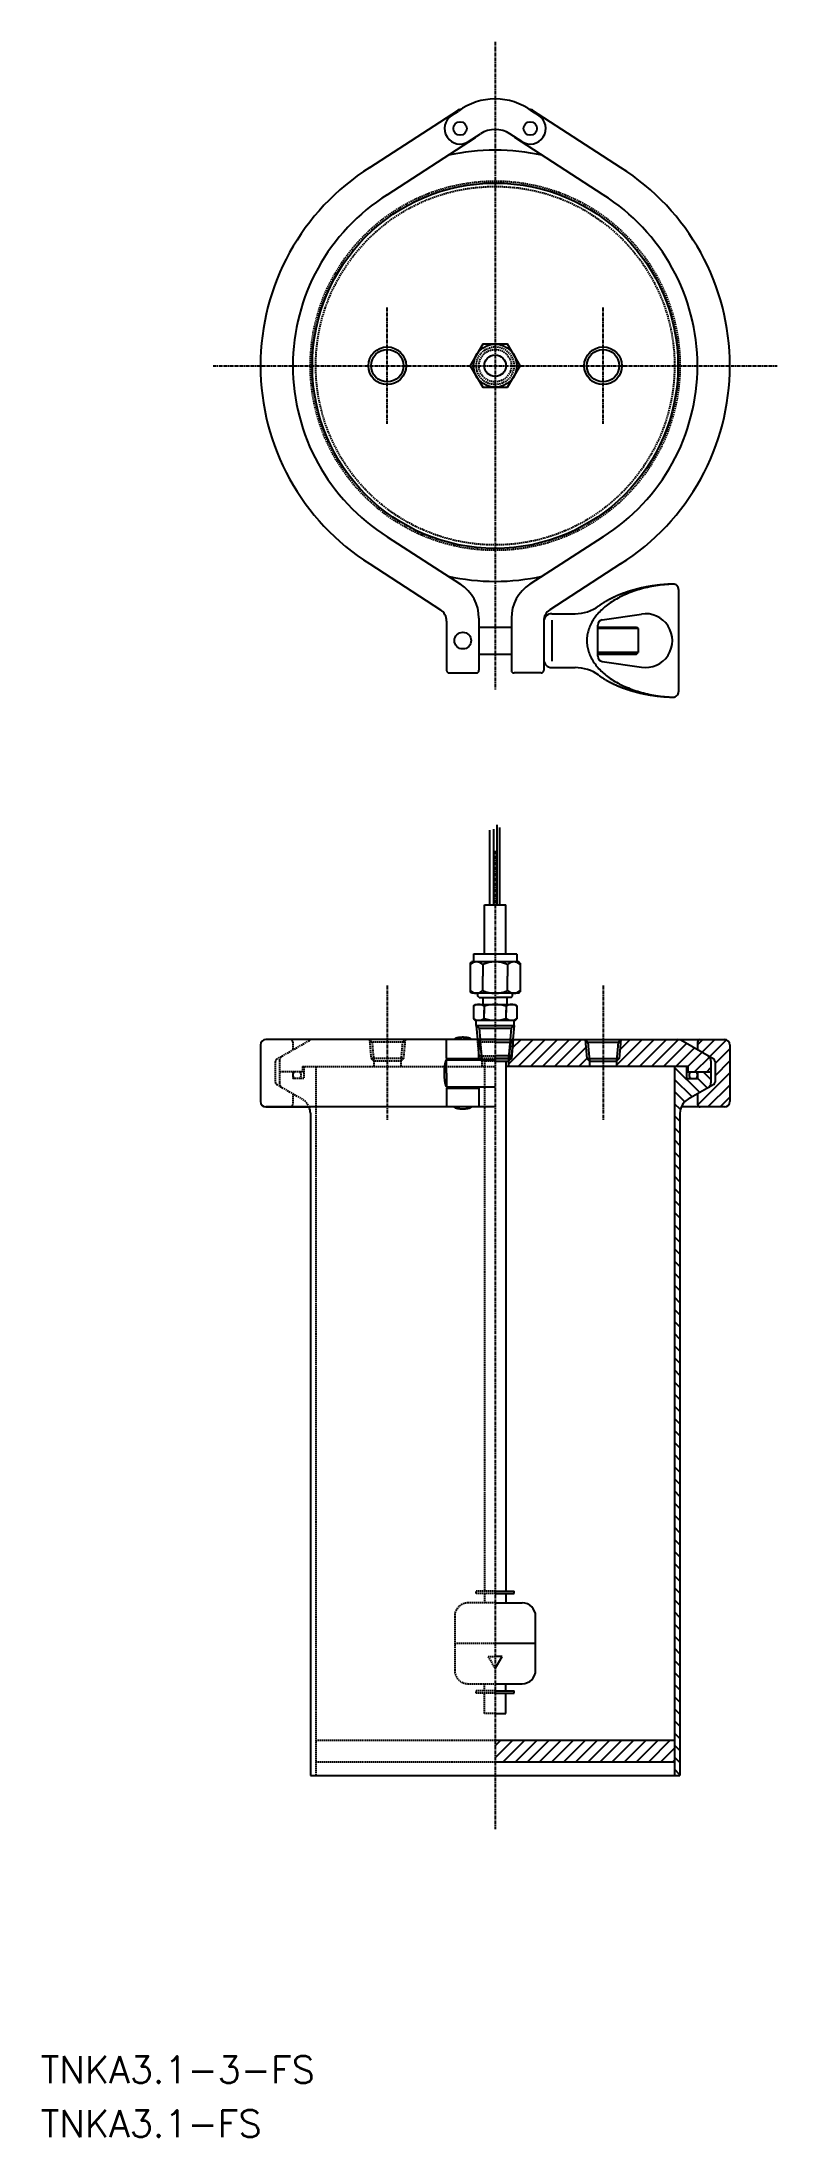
# Model space of a CAD drawing. Extents: x 248 to 521, y 18 to 796.
import ezdxf

# ---------------------------------------------------------------- set-up
doc = ezdxf.new("R2010")
doc.units = 0
doc.linetypes.add('CENTER', pattern=[2, 1.25, -0.25, 0.25, -0.25])
doc.linetypes.add('DASHED', pattern=[0.75, 0.5, -0.25])
doc.layers.get('0').update_dxf_attribs({"linetype": 'CONTINUOUS'})
doc.layers.add('CENTER', color=1, linetype='CENTER')
doc.styles.get("Standard").update_dxf_attribs({"font": 'txt.shx', "bigfont": 'bigfont.shx'})

# ---------------------------------------------------------------- blocks, each defined once
blk = doc.blocks.new('*X4')
at = {"color": 0, "linetype": 'CONTINUOUS'}
for p, q in [((421.5, 416.43), (430.59, 425.52)), ((422.84, 422.26), (426.1, 425.52)), ((425.08, 415.52), (435.08, 425.52)), ((429.57, 415.52), (439.57, 425.52)), ((434.06, 415.52), (444.06, 425.52)), ((438.55, 415.52), (448.55, 425.52)), ((443.04, 415.52), (450.14, 422.62)), ((461.5, 416.02), (471, 425.52)), ((462.8, 421.81), (466.51, 425.52)), ((465.49, 415.52), (475.49, 425.52)), ((469.98, 415.52), (479.98, 425.52)), ((474.47, 415.52), (484.46, 425.51)), ((478.96, 415.52), (487.44, 424)), ((483.45, 415.52), (490.29, 422.35)), ((487.9, 415.48), (493.13, 420.71)), ((491.5, 423.57), (493.45, 425.52)), ((493.13, 420.71), (497.94, 425.52)), ((495.98, 419.07), (502.27, 425.36)), ((498, 416.6), (503.5, 422.1)), ((447.53, 415.52), (450.51, 418.5)), ((490.43, 413.52), (495.93, 419.01)), ((491.56, 401.18), (503.5, 413.12)), ((494.92, 413.52), (496.5, 415.1)), ((498, 412.11), (503.5, 417.61)), ((495.39, 400.52), (503.5, 408.63)), ((499.88, 400.52), (503.5, 404.14))]:
    blk.add_line(p, q, dxfattribs=at)
blk = doc.blocks.new('*X5')
at = {"color": 0, "linetype": 'CONTINUOUS'}
for p, q in [((492.33, 405.86), (483, 415.19)), ((487.4, 415.28), (487.16, 415.52)), ((496.5, 410.67), (493.65, 413.52)), ((489.48, 404.22), (483, 410.7)), ((486.78, 402.43), (483, 406.21)), ((495.18, 407.5), (491.5, 411.18)), ((485.16, 399.55), (483, 401.72)), ((485, 395.23), (483, 397.23)), ((485, 390.74), (483, 392.74)), ((485, 386.25), (483, 388.25)), ((485, 381.76), (483, 383.76)), ((485, 377.27), (483, 379.27)), ((485, 372.78), (483, 374.78)), ((485, 368.29), (483, 370.29)), ((485, 363.8), (483, 365.8)), ((485, 359.31), (483, 361.31)), ((485, 354.82), (483, 356.82)), ((485, 350.33), (483, 352.33)), ((485, 345.84), (483, 347.84)), ((485, 341.35), (483, 343.35)), ((485, 336.86), (483, 338.86)), ((485, 332.37), (483, 334.37)), ((485, 327.88), (483, 329.88)), ((485, 323.39), (483, 325.39)), ((485, 318.9), (483, 320.9)), ((485, 314.41), (483, 316.41)), ((485, 309.92), (483, 311.92)), ((485, 305.43), (483, 307.43)), ((485, 300.93), (483, 302.93)), ((485, 296.44), (483, 298.44)), ((485, 291.95), (483, 293.95)), ((485, 287.46), (483, 289.46)), ((485, 282.97), (483, 284.97)), ((485, 278.48), (483, 280.48)), ((485, 273.99), (483, 275.99)), ((485, 269.5), (483, 271.5)), ((485, 265.01), (483, 267.01)), ((485, 260.52), (483, 262.52)), ((485, 256.03), (483, 258.03)), ((485, 251.54), (483, 253.54)), ((485, 247.05), (483, 249.05)), ((485, 242.56), (483, 244.56)), ((485, 238.07), (483, 240.07)), ((485, 233.58), (483, 235.58)), ((485, 229.09), (483, 231.09)), ((485, 224.6), (483, 226.6)), ((485, 220.11), (483, 222.11)), ((485, 215.62), (483, 217.62)), ((485, 211.13), (483, 213.13)), ((485, 206.64), (483, 208.64)), ((485, 202.15), (483, 204.15)), ((485, 197.66), (483, 199.66)), ((485, 193.17), (483, 195.17)), ((485, 188.68), (483, 190.68)), ((485, 184.19), (483, 186.19)), ((485, 179.7), (483, 181.7)), ((485, 175.21), (483, 177.21)), ((485, 170.72), (483, 172.72)), ((485, 166.23), (483, 168.23)), ((485, 161.74), (483, 163.74)), ((485, 157.25), (483, 159.25)), ((485, 152.76), (483, 154.76))]:
    blk.add_line(p, q, dxfattribs=at)
blk = doc.blocks.new('*X6')
at = {"color": 0, "linetype": 'CONTINUOUS'}
for p, q in [((416.5, 158.98), (423.03, 165.52)), ((416.5, 163.47), (418.54, 165.52)), ((419.52, 157.52), (427.52, 165.52)), ((424.01, 157.52), (432.01, 165.52)), ((428.5, 157.52), (436.5, 165.52)), ((432.99, 157.52), (440.99, 165.52)), ((437.48, 157.52), (445.48, 165.52)), ((441.97, 157.52), (449.97, 165.52)), ((446.46, 157.52), (454.46, 165.52)), ((450.95, 157.52), (458.95, 165.52)), ((455.44, 157.52), (463.44, 165.52)), ((459.93, 157.52), (467.93, 165.52)), ((464.42, 157.52), (472.42, 165.52)), ((468.92, 157.52), (476.92, 165.52)), ((473.41, 157.52), (481.41, 165.52)), ((477.9, 157.52), (483, 162.62)), ((482.39, 157.52), (483, 158.13))]:
    blk.add_line(p, q, dxfattribs=at)

msp = doc.modelspace()

# ---------------------------------------------------------------- linework, layer by layer
at = {"color": 7, "linetype": 'CONTINUOUS'}
for p, q in [((370.01, 749.05), (402.69, 770.27)), ((400.37, 768.34), (402.88, 769.97)), ((432.63, 768.34), (430.11, 769.97)), ((462.99, 749.05), (430.31, 770.27)), ((376.48, 738.95), (409.22, 760.21)), ((406.63, 758.69), (411.05, 761.57)), ((426.37, 758.69), (421.94, 761.57)), ((456.52, 738.95), (423.78, 760.21)), ((376.48, 612.08), (403.67, 594.43)), ((456.52, 612.08), (429.33, 594.43)), ((370.01, 601.98), (396.22, 584.96)), ((462.99, 601.98), (436.78, 584.96)), ((484.5, 592.48), (484.5, 554.55)), ((437.5, 583.52), (446.12, 583.52)), ((456.21, 581.27), (470.7, 583.4)), ((398.5, 580.76), (398.5, 562.52)), ((410.5, 581.85), (410.5, 562.52)), ((410.5, 578.52), (422.5, 578.52)), ((422.5, 581.85), (422.5, 562.52)), ((434.5, 580.52), (434.5, 566.52)), ((434.5, 579.68), (434.5, 562.52)), ((437.5, 581.13), (437.5, 565.9)), ((454.5, 567.74), (454.5, 579.29)), ((454.5, 578.52), (468.95, 578.52)), ((469.5, 577.97), (454.5, 577.97)), ((468.95, 578.52), (469.5, 577.97)), ((469.5, 577.97), (469.5, 569.07)), ((410.5, 568.52), (422.5, 568.52)), ((469.5, 569.07), (454.5, 569.07)), ((454.5, 568.52), (468.95, 568.52)), ((468.95, 568.52), (469.5, 569.07)), ((399.5, 561.52), (409.5, 561.52)), ((433.5, 561.52), (423.5, 561.52)), ((437.5, 563.52), (446.12, 563.52)), ((456.21, 565.77), (470.7, 563.64)), ((414.56, 475.52), (414.56, 503.16)), ((416.01, 475.52), (416.01, 503.57)), ((417.25, 475.52), (417.25, 505.23)), ((418.29, 475.52), (418.29, 504.19)), ((412.5, 457.32), (412.5, 475.52)), ((412.5, 475.52), (420.5, 475.52)), ((420.5, 457.32), (420.5, 475.52)), ((407.26, 453.82), (407.76, 454.32)), ((407.26, 453.82), (407.26, 443.21)), ((425.24, 454.32), (407.76, 454.32)), ((408.5, 457.22), (408.6, 457.32)), ((408.5, 457.22), (408.5, 454.32)), ((408.6, 457.32), (424.4, 457.32)), ((411.88, 453.31), (411.88, 449.07)), ((411.88, 453.31), (411.88, 449.07)), ((421.12, 453.31), (421.12, 449.07)), ((424.5, 457.22), (424.4, 457.32)), ((424.5, 457.22), (424.5, 454.32)), ((425.74, 453.82), (425.24, 454.32)), ((425.74, 453.82), (425.74, 443.21)), ((407.76, 442.71), (407.26, 443.21)), ((411.88, 443.72), (411.88, 449.07)), ((421.12, 443.72), (421.12, 449.07)), ((425.24, 442.71), (425.74, 443.21)), ((425.24, 442.71), (407.76, 442.71)), ((408.42, 438.02), (408.92, 438.52)), ((408.42, 438.02), (408.42, 433.22)), ((408.92, 438.52), (424.08, 438.52)), ((410.07, 441.59), (410.07, 442.71)), ((410.57, 441.09), (410.07, 441.59)), ((410.5, 438.52), (422.5, 438.52)), ((410.57, 441.09), (416.5, 441.09)), ((412, 438.52), (412, 441.19)), ((412.46, 437.89), (412.46, 435.21)), ((412.46, 437.89), (412.46, 435.52)), ((412.46, 433.34), (412.46, 436.4)), ((422.43, 441.09), (416.5, 441.09)), ((420.54, 437.89), (420.54, 435.52)), ((420.54, 437.89), (420.54, 435.52)), ((420.54, 433.34), (420.54, 436.4)), ((421, 438.52), (421, 441.19)), ((422.43, 441.09), (422.93, 441.59)), ((422.93, 441.59), (422.93, 442.71)), ((424.08, 438.52), (424.58, 438.02)), ((424.58, 438.02), (424.58, 433.22)), ((408.42, 433.22), (408.92, 432.72)), ((408.92, 432.72), (424.08, 432.72)), ((408.92, 432.72), (424.08, 432.72)), ((409.5, 430.72), (409.5, 432.72)), ((409.5, 430.72), (409.93, 425.52)), ((409.5, 430.72), (410.58, 429.72)), ((409.5, 430.72), (423.5, 430.72)), ((410.5, 432.72), (422.5, 432.72)), ((410.58, 429.72), (410.93, 425.52)), ((410.58, 429.72), (422.42, 429.72)), ((411, 432.72), (422, 432.72)), ((422.42, 429.72), (422.07, 425.52)), ((423.5, 430.72), (422.42, 429.72)), ((423.5, 430.72), (423.07, 425.52)), ((423.5, 430.72), (423.5, 432.72)), ((424.08, 432.72), (424.58, 433.22)), ((329.5, 423.52), (329.5, 402.52)), ((340.5, 425.52), (331.5, 425.52)), ((416.5, 425.52), (331.5, 425.52)), ((348.73, 425.52), (340.5, 425.52)), ((398.5, 418.52), (398.5, 425.52)), ((409.93, 425.52), (423.07, 425.52)), ((410.5, 418.52), (410.5, 425.52)), ((416.5, 425.52), (501.5, 425.52)), ((416.5, 424.52), (423.04, 424.52)), ((422.07, 425.52), (421.5, 418.52)), ((422.13, 424.52), (421.5, 417.52)), ((423.13, 425.52), (422.13, 424.52)), ((423.13, 425.52), (422.5, 418.52)), ((423.07, 425.52), (422.58, 419.52)), ((449.88, 425.52), (463.13, 425.52)), ((449.88, 425.52), (450.5, 418.52)), ((449.88, 425.52), (450.88, 424.52)), ((449.97, 424.52), (463.04, 424.52)), ((450.88, 424.52), (451.5, 417.52)), ((462.13, 424.52), (461.5, 417.52)), ((463.13, 425.52), (462.13, 424.52)), ((463.13, 425.52), (462.5, 418.52)), ((484.27, 425.52), (492.5, 425.52)), ((497.5, 418.19), (485.27, 425.25)), ((491.5, 424.52), (491.5, 421.65)), ((492.5, 425.52), (501.5, 425.52)), ((503.5, 423.52), (503.5, 402.52)), ((398.5, 418.52), (410.5, 418.52)), ((398.5, 418.02), (416.5, 418.02)), ((398.5, 413.02), (398.5, 418.02)), ((398.5, 413.02), (398.5, 408.02)), ((401.4, 418.52), (401.4, 418.02)), ((401.4, 418.52), (401.4, 418.27)), ((401.4, 418.52), (401.4, 418.02)), ((407.6, 418.52), (407.6, 418.02)), ((422.58, 419.52), (416.5, 419.52)), ((416.5, 418.52), (422.5, 418.52)), ((421.5, 418.52), (416.5, 418.52)), ((421.5, 418.52), (416.5, 418.52)), ((416.5, 417.52), (421.5, 417.52)), ((420.5, 417.52), (420.5, 220.82)), ((487.9, 415.52), (420.5, 415.52)), ((422.58, 419.52), (421.5, 418.52)), ((422.5, 418.52), (421.5, 417.52)), ((421.5, 417.52), (421.5, 415.52)), ((450.5, 418.52), (462.5, 418.52)), ((450.5, 418.52), (451.5, 417.52)), ((451.5, 417.52), (451.5, 415.52)), ((451.5, 417.52), (461.5, 417.52)), ((462.5, 418.52), (461.5, 417.52)), ((461.5, 417.52), (461.5, 415.52)), ((483, 415.52), (483, 152.52)), ((487.4, 415.52), (487.4, 411.12)), ((487.4, 413.52), (496.5, 413.52)), ((487.9, 415.52), (487.9, 413.52)), ((491.5, 413.52), (491.5, 411.12)), ((496.5, 417.61), (496.5, 409.42)), ((498, 417.32), (498, 409.71)), ((398.5, 408.02), (416.5, 408.02)), ((398.5, 407.52), (410.5, 407.52)), ((398.5, 407.52), (398.5, 400.52)), ((401.4, 407.52), (401.4, 408.02)), ((401.4, 407.52), (401.4, 408.02)), ((401.4, 407.52), (401.4, 407.77)), ((407.6, 407.52), (407.6, 408.02)), ((410.5, 407.52), (410.5, 400.52)), ((487.4, 411.12), (491.5, 411.12)), ((497.5, 408.84), (488, 403.36)), ((491.5, 405.38), (491.5, 401.52)), ((331.5, 400.52), (340.5, 400.52)), ((416.5, 400.52), (331.5, 400.52)), ((340.5, 400.52), (348, 400.52)), ((348, 398.16), (348, 152.52)), ((485, 398.16), (485, 152.52)), ((492.5, 400.52), (485.48, 400.52)), ((501.5, 400.52), (492.5, 400.52)), ((416.5, 220.82), (423.5, 220.82)), ((416.5, 220.02), (423.5, 220.02)), ((420.5, 220.02), (420.5, 216.52)), ((423.5, 220.02), (423.5, 220.82)), ((416.5, 216.52), (426.5, 216.52)), ((431.5, 191.52), (431.5, 211.52)), ((416.5, 201.52), (431.5, 201.52)), ((416.5, 192.15), (419.1, 196.65)), ((419.1, 196.65), (416.5, 196.65)), ((416.5, 186.52), (426.5, 186.52)), ((416.5, 183.82), (423.5, 183.82)), ((416.5, 183.02), (423.5, 183.02)), ((420.5, 183.82), (420.5, 186.52)), ((420.5, 175.52), (420.5, 183.02)), ((423.5, 183.02), (423.5, 183.82)), ((416.5, 175.52), (420.5, 175.52)), ((416.5, 165.52), (483, 165.52)), ((416.5, 157.52), (483, 157.52)), ((348, 152.52), (485, 152.52))]:
    msp.add_line(p, q, dxfattribs=at)
at = {"color": 3, "linetype": 'DASHED'}
for p, q in [((335.5, 418.19), (347.73, 425.25)), ((341.5, 424.52), (341.5, 421.65)), ((369.87, 425.52), (370.87, 424.52)), ((369.87, 425.52), (370.5, 418.52)), ((383.04, 424.52), (369.96, 424.52)), ((370.87, 424.52), (371.5, 417.52)), ((382.13, 424.52), (381.5, 417.52)), ((383.13, 425.52), (382.13, 424.52)), ((383.13, 425.52), (382.5, 418.52)), ((409.88, 425.52), (410.5, 418.52)), ((409.88, 425.52), (410.88, 424.52)), ((409.93, 425.52), (410.42, 419.52)), ((416.5, 424.52), (409.96, 424.52)), ((410.88, 424.52), (411.5, 417.52)), ((410.93, 425.52), (411.5, 418.52)), ((335, 417.32), (335, 409.71)), ((336.5, 417.61), (336.5, 409.42)), ((345.6, 413.52), (336.5, 413.52)), ((341.5, 413.52), (341.5, 411.12)), ((345.1, 415.52), (345.1, 413.52)), ((345.1, 415.52), (416.5, 415.52)), ((345.6, 415.52), (345.6, 411.12)), ((350, 415.52), (350, 152.52)), ((382.5, 418.52), (370.5, 418.52)), ((370.5, 418.52), (371.5, 417.52)), ((381.5, 417.52), (371.5, 417.52)), ((371.5, 417.52), (371.5, 415.52)), ((382.5, 418.52), (381.5, 417.52)), ((381.5, 417.52), (381.5, 415.52)), ((410.42, 419.52), (411.5, 418.52)), ((410.42, 419.52), (416.5, 419.52)), ((416.5, 418.52), (410.5, 418.52)), ((410.5, 418.52), (411.5, 417.52)), ((411.5, 418.52), (416.5, 418.52)), ((411.5, 418.52), (416.5, 418.52)), ((411.5, 417.52), (411.5, 415.52)), ((416.5, 417.52), (411.5, 417.52)), ((412.5, 417.52), (412.5, 220.82)), ((335.5, 408.84), (345, 403.36)), ((345.6, 411.12), (341.5, 411.12)), ((341.5, 405.38), (341.5, 401.52)), ((409.5, 220.02), (409.5, 220.82)), ((416.5, 220.82), (409.5, 220.82)), ((416.5, 220.02), (409.5, 220.02)), ((412.5, 220.02), (412.5, 216.52)), ((401.5, 211.52), (401.5, 191.52)), ((416.5, 216.52), (406.5, 216.52)), ((401.5, 201.52), (416.5, 201.52)), ((413.9, 196.65), (416.5, 196.65)), ((413.9, 196.65), (416.5, 192.15)), ((406.5, 186.52), (416.5, 186.52)), ((416.5, 183.82), (409.5, 183.82)), ((409.5, 183.02), (409.5, 183.82)), ((416.5, 183.02), (409.5, 183.02)), ((412.5, 183.82), (412.5, 186.52)), ((412.5, 175.52), (412.5, 183.02)), ((416.5, 175.52), (412.5, 175.52)), ((350, 165.52), (416.5, 165.52)), ((350, 157.52), (416.5, 157.52))]:
    msp.add_line(p, q, dxfattribs=at)
at = {"color": 7, "linetype": 'CONTINUOUS'}
msp.add_lwpolyline([(421.12, 667.52), (425.74, 675.52), (421.12, 683.52), (411.88, 683.52), (407.26, 675.52), (411.88, 667.52)], close=True, dxfattribs=at)
for points in [[(482.43, 594.48, 0), (481.63, 594.44, 0), (480.83, 594.39, 0), (480.03, 594.33, 0), (479.24, 594.26, 0), (478.45, 594.18, 0), (477.66, 594.09, 0), (476.87, 593.98, 0), (476.1, 593.86, 0), (475.32, 593.74, 0), (474.55, 593.6, 0), (473.79, 593.45, 0), (473.03, 593.28, 0), (472.28, 593.11, 0), (471.53, 592.93, 0), (470.8, 592.74, 0), (470.06, 592.53, 0), (469.34, 592.31, 0), (468.63, 592.09, 0), (467.92, 591.85, 0), (467.23, 591.61, 0), (466.54, 591.35, 0), (465.87, 591.08, 0), (465.2, 590.8, 0), (464.55, 590.52, 0), (463.9, 590.22, 0), (463.27, 589.92, 0), (462.65, 589.61, 0), (462.04, 589.28, 0), (461.45, 588.95, 0), (460.86, 588.61, 0), (460.29, 588.26, 0), (459.74, 587.9, 0), (459.19, 587.54, 0), (458.67, 587.17, 0), (458.15, 586.79, 0), (457.65, 586.4, 0), (457.17, 586.01, 0), (456.7, 585.6, 0), (456.24, 585.2, 0), (455.81, 584.78, 0), (455.38, 584.36, 0), (454.98, 583.93, 0), (454.59, 583.5, 0), (454.21, 583.06, 0), (453.86, 582.62, 0), (453.52, 582.17, 0), (453.2, 581.71, 0), (452.89, 581.26, 0), (452.61, 580.79, 0), (452.34, 580.33, 0), (452.09, 579.86, 0), (451.85, 579.38, 0), (451.64, 578.9, 0), (451.44, 578.42, 0), (451.26, 577.94, 0), (451.11, 577.46, 0), (450.96, 576.97, 0), (450.84, 576.48, 0), (450.74, 575.99, 0), (450.65, 575.5, 0), (450.59, 575, 0), (450.54, 574.51, 0), (450.51, 574.01, 0), (450.5, 573.52, 0), (450.51, 573.02, 0), (450.54, 572.53, 0), (450.59, 572.03, 0), (450.65, 571.54, 0), (450.74, 571.04, 0), (450.84, 570.55, 0), (450.96, 570.07, 0), (451.11, 569.58, 0), (451.26, 569.09, 0), (451.44, 568.61, 0), (451.64, 568.13, 0), (451.85, 567.65, 0), (452.09, 567.18, 0), (452.34, 566.71, 0), (452.61, 566.24, 0), (452.89, 565.78, 0), (453.2, 565.32, 0), (453.52, 564.86, 0), (453.86, 564.42, 0), (454.21, 563.97, 0), (454.59, 563.53, 0), (454.98, 563.1, 0), (455.38, 562.67, 0), (455.81, 562.25, 0), (456.24, 561.84, 0), (456.7, 561.43, 0), (457.17, 561.03, 0), (457.65, 560.63, 0), (458.15, 560.25, 0), (458.67, 559.87, 0), (459.19, 559.49, 0), (459.74, 559.13, 0), (460.29, 558.77, 0), (460.86, 558.42, 0), (461.45, 558.08, 0), (462.04, 557.75, 0), (462.65, 557.43, 0), (463.27, 557.11, 0), (463.9, 556.81, 0), (464.55, 556.51, 0), (465.2, 556.23, 0), (465.87, 555.95, 0), (466.54, 555.68, 0), (467.23, 555.43, 0), (467.92, 555.18, 0), (468.63, 554.95, 0), (469.34, 554.72, 0), (470.06, 554.5, 0), (470.8, 554.3, 0), (471.53, 554.1, 0), (472.28, 553.92, 0), (473.03, 553.75, 0), (473.79, 553.59, 0), (474.55, 553.44, 0), (475.32, 553.3, 0), (476.1, 553.17, 0), (476.87, 553.05, 0), (477.66, 552.95, 0), (478.45, 552.85, 0), (479.24, 552.77, 0), (480.03, 552.7, 0), (480.83, 552.64, 0), (481.63, 552.59, 0), (482.43, 552.56, 0)], [(482.44, 594.49, 0), (482.19, 594.48, 0), (481.94, 594.47, 0), (481.69, 594.46, 0), (481.44, 594.45, 0), (481.19, 594.43, 0), (480.94, 594.42, 0), (480.69, 594.41, 0), (480.44, 594.39, 0), (480.19, 594.38, 0), (479.94, 594.36, 0), (479.7, 594.34, 0), (479.45, 594.32, 0), (479.2, 594.3, 0), (478.95, 594.28, 0), (478.7, 594.26, 0), (478.46, 594.24, 0), (478.21, 594.22, 0), (477.96, 594.19, 0), (477.72, 594.17, 0), (477.47, 594.14, 0), (477.23, 594.12, 0), (476.98, 594.09, 0), (476.74, 594.06, 0), (476.49, 594.03, 0), (476.25, 594, 0), (476, 593.97, 0), (475.76, 593.93, 0), (475.52, 593.9, 0), (475.27, 593.87, 0), (475.03, 593.83, 0), (474.79, 593.8, 0), (474.55, 593.76, 0), (474.31, 593.72, 0), (474.06, 593.68, 0), (473.82, 593.64, 0), (473.58, 593.6, 0), (473.35, 593.56, 0), (473.11, 593.52, 0), (472.87, 593.48, 0), (472.63, 593.43, 0), (472.39, 593.39, 0), (472.16, 593.34, 0), (471.92, 593.29, 0), (471.69, 593.25, 0), (471.45, 593.2, 0), (471.22, 593.15, 0), (470.98, 593.1, 0), (470.75, 593.05, 0), (470.52, 592.99, 0), (470.29, 592.94, 0), (470.05, 592.89, 0), (469.82, 592.83, 0), (469.59, 592.78, 0), (469.36, 592.72, 0), (469.13, 592.66, 0), (468.91, 592.61, 0), (468.68, 592.55, 0), (468.45, 592.49, 0), (468.23, 592.42, 0), (468, 592.36, 0), (467.78, 592.3, 0), (467.55, 592.24, 0), (467.33, 592.17, 0), (467.11, 592.11, 0), (466.89, 592.04, 0), (466.67, 591.98, 0), (466.45, 591.91, 0), (466.23, 591.84, 0), (466.01, 591.77, 0), (465.79, 591.7, 0), (465.58, 591.63, 0), (465.36, 591.56, 0), (465.15, 591.49, 0), (464.93, 591.41, 0), (464.72, 591.34, 0), (464.51, 591.27, 0), (464.3, 591.19, 0), (464.09, 591.11, 0), (463.88, 591.04, 0), (463.67, 590.96, 0), (463.46, 590.88, 0), (463.25, 590.8, 0), (463.05, 590.72, 0), (462.84, 590.64, 0), (462.64, 590.56, 0), (462.44, 590.47, 0), (462.24, 590.39, 0), (462.04, 590.31, 0), (461.84, 590.22, 0), (461.64, 590.14, 0), (461.44, 590.05, 0), (461.24, 589.96, 0), (461.05, 589.88, 0), (460.85, 589.79, 0), (460.66, 589.7, 0), (460.47, 589.61, 0), (460.28, 589.52, 0), (460.08, 589.43, 0), (459.9, 589.33, 0), (459.71, 589.24, 0), (459.52, 589.15, 0), (459.33, 589.05, 0), (459.15, 588.96, 0), (458.97, 588.86, 0), (458.79, 588.77, 0), (458.6, 588.67, 0), (458.42, 588.57, 0), (458.25, 588.47, 0), (458.07, 588.38, 0), (457.89, 588.27, 0), (457.71, 588.17, 0), (457.54, 588.07, 0), (457.37, 587.97, 0), (457.2, 587.87, 0), (457.02, 587.77, 0), (456.86, 587.66, 0), (456.69, 587.56, 0), (456.52, 587.46, 0), (456.36, 587.35, 0), (456.19, 587.24, 0), (456.03, 587.14, 0), (455.87, 587.03, 0), (455.71, 586.92, 0), (455.55, 586.81, 0), (455.39, 586.7, 0), (455.23, 586.59, 0), (455.08, 586.48, 0), (454.92, 586.37, 0)], [(454.92, 560.66, 0), (455.08, 560.55, 0), (455.23, 560.44, 0), (455.39, 560.33, 0), (455.55, 560.22, 0), (455.71, 560.11, 0), (455.87, 560, 0), (456.03, 559.9, 0), (456.19, 559.79, 0), (456.36, 559.68, 0), (456.52, 559.58, 0), (456.69, 559.47, 0), (456.86, 559.37, 0), (457.02, 559.27, 0), (457.2, 559.16, 0), (457.37, 559.06, 0), (457.54, 558.96, 0), (457.71, 558.86, 0), (457.89, 558.76, 0), (458.07, 558.66, 0), (458.25, 558.56, 0), (458.42, 558.46, 0), (458.6, 558.36, 0), (458.79, 558.27, 0), (458.97, 558.17, 0), (459.15, 558.07, 0), (459.33, 557.98, 0), (459.52, 557.88, 0), (459.71, 557.79, 0), (459.9, 557.7, 0), (460.08, 557.61, 0), (460.28, 557.51, 0), (460.47, 557.42, 0), (460.66, 557.34, 0), (460.85, 557.24, 0), (461.05, 557.16, 0), (461.24, 557.07, 0), (461.44, 556.98, 0), (461.64, 556.9, 0), (461.84, 556.81, 0), (462.04, 556.73, 0), (462.24, 556.64, 0), (462.44, 556.56, 0), (462.64, 556.48, 0), (462.84, 556.39, 0), (463.05, 556.31, 0), (463.25, 556.23, 0), (463.46, 556.15, 0), (463.67, 556.07, 0), (463.88, 556, 0), (464.09, 555.92, 0), (464.3, 555.84, 0), (464.51, 555.77, 0), (464.72, 555.69, 0), (464.93, 555.62, 0), (465.15, 555.55, 0), (465.36, 555.47, 0), (465.58, 555.4, 0), (465.79, 555.33, 0), (466.01, 555.26, 0), (466.23, 555.19, 0), (466.45, 555.12, 0), (466.67, 555.06, 0), (466.89, 554.99, 0), (467.11, 554.92, 0), (467.33, 554.86, 0), (467.55, 554.79, 0), (467.78, 554.73, 0), (468, 554.67, 0), (468.23, 554.61, 0), (468.45, 554.55, 0), (468.68, 554.49, 0), (468.91, 554.43, 0), (469.13, 554.37, 0), (469.36, 554.31, 0), (469.59, 554.26, 0), (469.82, 554.2, 0), (470.05, 554.15, 0), (470.29, 554.09, 0), (470.52, 554.04, 0), (470.75, 553.99, 0), (470.98, 553.94, 0), (471.22, 553.88, 0), (471.45, 553.84, 0), (471.69, 553.79, 0), (471.92, 553.74, 0), (472.16, 553.69, 0), (472.39, 553.65, 0), (472.63, 553.6, 0), (472.87, 553.56, 0), (473.11, 553.51, 0), (473.35, 553.47, 0), (473.58, 553.43, 0), (473.82, 553.39, 0), (474.06, 553.35, 0), (474.31, 553.31, 0), (474.55, 553.27, 0), (474.79, 553.24, 0), (475.03, 553.2, 0), (475.27, 553.17, 0), (475.52, 553.13, 0), (475.76, 553.1, 0), (476, 553.07, 0), (476.25, 553.03, 0), (476.49, 553, 0), (476.74, 552.97, 0), (476.98, 552.95, 0), (477.23, 552.92, 0), (477.47, 552.89, 0), (477.72, 552.86, 0), (477.96, 552.84, 0), (478.21, 552.82, 0), (478.46, 552.79, 0), (478.7, 552.77, 0), (478.95, 552.75, 0), (479.2, 552.73, 0), (479.45, 552.71, 0), (479.7, 552.69, 0), (479.94, 552.67, 0), (480.19, 552.66, 0), (480.44, 552.64, 0), (480.69, 552.63, 0), (480.94, 552.61, 0), (481.19, 552.6, 0), (481.44, 552.59, 0), (481.69, 552.58, 0), (481.94, 552.57, 0), (482.19, 552.56, 0), (482.44, 552.55, 0)], [(407.6, 425.52, 0), (407.6, 425.54, 0), (407.6, 425.56, 0), (407.59, 425.58, 0), (407.59, 425.6, 0), (407.58, 425.62, 0), (407.57, 425.64, 0), (407.55, 425.66, 0), (407.54, 425.68, 0), (407.53, 425.7, 0), (407.51, 425.72, 0), (407.49, 425.74, 0), (407.47, 425.75, 0), (407.44, 425.77, 0), (407.42, 425.79, 0), (407.39, 425.81, 0), (407.36, 425.83, 0), (407.33, 425.85, 0), (407.3, 425.87, 0), (407.27, 425.89, 0), (407.24, 425.9, 0), (407.2, 425.92, 0), (407.16, 425.94, 0), (407.12, 425.96, 0), (407.08, 425.97, 0), (407.04, 425.99, 0), (406.99, 426.01, 0), (406.94, 426.02, 0), (406.9, 426.04, 0), (406.85, 426.05, 0), (406.8, 426.07, 0), (406.75, 426.08, 0), (406.69, 426.1, 0), (406.64, 426.11, 0), (406.58, 426.13, 0), (406.53, 426.14, 0), (406.47, 426.15, 0), (406.41, 426.17, 0), (406.35, 426.18, 0), (406.29, 426.19, 0), (406.22, 426.2, 0), (406.16, 426.21, 0), (406.1, 426.22, 0), (406.03, 426.23, 0), (405.96, 426.24, 0), (405.89, 426.25, 0), (405.83, 426.26, 0), (405.76, 426.27, 0), (405.69, 426.28, 0), (405.62, 426.28, 0), (405.55, 426.29, 0), (405.47, 426.3, 0), (405.4, 426.3, 0), (405.33, 426.31, 0), (405.25, 426.31, 0), (405.18, 426.32, 0), (405.11, 426.32, 0), (405.03, 426.33, 0), (404.96, 426.33, 0), (404.88, 426.33, 0), (404.8, 426.33, 0), (404.73, 426.34, 0), (404.65, 426.34, 0), (404.58, 426.34, 0), (404.5, 426.34, 0), (404.42, 426.34, 0), (404.35, 426.34, 0), (404.27, 426.34, 0), (404.2, 426.33, 0), (404.12, 426.33, 0), (404.05, 426.33, 0), (403.97, 426.33, 0), (403.9, 426.32, 0), (403.82, 426.32, 0), (403.75, 426.31, 0), (403.67, 426.31, 0), (403.6, 426.3, 0), (403.53, 426.3, 0), (403.46, 426.29, 0), (403.38, 426.28, 0), (403.31, 426.28, 0), (403.24, 426.27, 0), (403.18, 426.26, 0), (403.11, 426.25, 0), (403.04, 426.24, 0), (402.97, 426.23, 0), (402.91, 426.22, 0), (402.84, 426.21, 0), (402.78, 426.2, 0), (402.72, 426.19, 0), (402.65, 426.18, 0), (402.59, 426.17, 0), (402.53, 426.15, 0), (402.48, 426.14, 0), (402.42, 426.13, 0), (402.36, 426.11, 0), (402.31, 426.1, 0), (402.26, 426.08, 0), (402.2, 426.07, 0), (402.15, 426.05, 0), (402.11, 426.04, 0), (402.06, 426.02, 0), (402.01, 426.01, 0), (401.97, 425.99, 0), (401.92, 425.97, 0), (401.88, 425.96, 0), (401.84, 425.94, 0), (401.8, 425.92, 0), (401.77, 425.9, 0), (401.73, 425.89, 0), (401.7, 425.87, 0), (401.67, 425.85, 0), (401.64, 425.83, 0), (401.61, 425.81, 0), (401.58, 425.79, 0), (401.56, 425.77, 0), (401.53, 425.75, 0), (401.51, 425.74, 0), (401.49, 425.72, 0), (401.48, 425.7, 0), (401.46, 425.68, 0), (401.45, 425.66, 0), (401.43, 425.64, 0), (401.42, 425.62, 0), (401.42, 425.6, 0), (401.41, 425.58, 0), (401.4, 425.56, 0), (401.4, 425.54, 0), (401.4, 425.52, 0)], [(398.5, 418.02, 0), (398.48, 418.01, 0), (398.46, 418.01, 0), (398.43, 418, 0), (398.41, 417.99, 0), (398.39, 417.98, 0), (398.37, 417.96, 0), (398.34, 417.94, 0), (398.32, 417.92, 0), (398.3, 417.89, 0), (398.28, 417.87, 0), (398.25, 417.83, 0), (398.23, 417.8, 0), (398.21, 417.76, 0), (398.19, 417.72, 0), (398.17, 417.68, 0), (398.15, 417.64, 0), (398.13, 417.59, 0), (398.11, 417.54, 0), (398.09, 417.48, 0), (398.07, 417.43, 0), (398.05, 417.37, 0), (398.03, 417.3, 0), (398.01, 417.24, 0), (397.99, 417.17, 0), (397.97, 417.1, 0), (397.95, 417.03, 0), (397.93, 416.96, 0), (397.92, 416.88, 0), (397.9, 416.8, 0), (397.88, 416.72, 0), (397.87, 416.64, 0), (397.85, 416.55, 0), (397.83, 416.46, 0), (397.82, 416.37, 0), (397.8, 416.28, 0), (397.79, 416.19, 0), (397.77, 416.09, 0), (397.76, 416, 0), (397.75, 415.9, 0), (397.73, 415.79, 0), (397.72, 415.69, 0), (397.71, 415.59, 0), (397.7, 415.48, 0), (397.69, 415.37, 0), (397.68, 415.26, 0), (397.67, 415.15, 0), (397.66, 415.04, 0), (397.65, 414.93, 0), (397.64, 414.82, 0), (397.63, 414.7, 0), (397.62, 414.58, 0), (397.62, 414.47, 0), (397.61, 414.35, 0), (397.61, 414.23, 0), (397.6, 414.11, 0), (397.6, 413.99, 0), (397.59, 413.87, 0), (397.59, 413.75, 0), (397.59, 413.63, 0), (397.58, 413.51, 0), (397.58, 413.38, 0), (397.58, 413.26, 0), (397.58, 413.14, 0), (397.58, 413.02, 0), (397.58, 412.89, 0), (397.58, 412.77, 0), (397.58, 412.65, 0), (397.58, 412.53, 0), (397.59, 412.4, 0), (397.59, 412.28, 0), (397.59, 412.16, 0), (397.6, 412.04, 0), (397.6, 411.92, 0), (397.61, 411.8, 0), (397.61, 411.68, 0), (397.62, 411.56, 0), (397.62, 411.45, 0), (397.63, 411.33, 0), (397.64, 411.22, 0), (397.65, 411.1, 0), (397.66, 410.99, 0), (397.67, 410.88, 0), (397.68, 410.77, 0), (397.69, 410.66, 0), (397.7, 410.55, 0), (397.71, 410.45, 0), (397.72, 410.34, 0), (397.73, 410.24, 0), (397.75, 410.14, 0), (397.76, 410.04, 0), (397.77, 409.94, 0), (397.79, 409.85, 0), (397.8, 409.75, 0), (397.82, 409.66, 0), (397.83, 409.57, 0), (397.85, 409.48, 0), (397.87, 409.39, 0), (397.88, 409.31, 0), (397.9, 409.23, 0), (397.92, 409.15, 0), (397.93, 409.07, 0), (397.95, 409, 0), (397.97, 408.93, 0), (397.99, 408.86, 0), (398.01, 408.79, 0), (398.03, 408.73, 0), (398.05, 408.67, 0), (398.07, 408.61, 0), (398.09, 408.55, 0), (398.11, 408.5, 0), (398.13, 408.44, 0), (398.15, 408.4, 0), (398.17, 408.35, 0), (398.19, 408.31, 0), (398.21, 408.27, 0), (398.23, 408.23, 0), (398.25, 408.2, 0), (398.28, 408.17, 0), (398.3, 408.14, 0), (398.32, 408.11, 0), (398.34, 408.09, 0), (398.37, 408.07, 0), (398.39, 408.05, 0), (398.41, 408.04, 0), (398.43, 408.03, 0), (398.46, 408.02, 0), (398.48, 408.02, 0), (398.5, 408.02, 0)], [(407.6, 400.52, 0), (407.6, 400.5, 0), (407.6, 400.48, 0), (407.59, 400.46, 0), (407.59, 400.44, 0), (407.58, 400.42, 0), (407.57, 400.4, 0), (407.55, 400.38, 0), (407.54, 400.36, 0), (407.53, 400.34, 0), (407.51, 400.32, 0), (407.49, 400.3, 0), (407.47, 400.28, 0), (407.44, 400.26, 0), (407.42, 400.24, 0), (407.39, 400.22, 0), (407.36, 400.2, 0), (407.33, 400.18, 0), (407.3, 400.17, 0), (407.27, 400.15, 0), (407.24, 400.13, 0), (407.2, 400.11, 0), (407.16, 400.09, 0), (407.12, 400.08, 0), (407.08, 400.06, 0), (407.04, 400.04, 0), (406.99, 400.03, 0), (406.94, 400.01, 0), (406.9, 400, 0), (406.85, 399.98, 0), (406.8, 399.96, 0), (406.75, 399.95, 0), (406.69, 399.94, 0), (406.64, 399.92, 0), (406.58, 399.91, 0), (406.53, 399.89, 0), (406.47, 399.88, 0), (406.41, 399.87, 0), (406.35, 399.86, 0), (406.29, 399.84, 0), (406.22, 399.83, 0), (406.16, 399.82, 0), (406.1, 399.81, 0), (406.03, 399.8, 0), (405.96, 399.79, 0), (405.89, 399.78, 0), (405.83, 399.77, 0), (405.76, 399.76, 0), (405.69, 399.76, 0), (405.62, 399.75, 0), (405.55, 399.74, 0), (405.47, 399.74, 0), (405.4, 399.73, 0), (405.33, 399.72, 0), (405.25, 399.72, 0), (405.18, 399.71, 0), (405.11, 399.71, 0), (405.03, 399.71, 0), (404.96, 399.7, 0), (404.88, 399.7, 0), (404.8, 399.7, 0), (404.73, 399.7, 0), (404.65, 399.69, 0), (404.58, 399.69, 0), (404.5, 399.69, 0), (404.42, 399.69, 0), (404.35, 399.69, 0), (404.27, 399.7, 0), (404.2, 399.7, 0), (404.12, 399.7, 0), (404.05, 399.7, 0), (403.97, 399.71, 0), (403.9, 399.71, 0), (403.82, 399.71, 0), (403.75, 399.72, 0), (403.67, 399.72, 0), (403.6, 399.73, 0), (403.53, 399.74, 0), (403.46, 399.74, 0), (403.38, 399.75, 0), (403.31, 399.76, 0), (403.24, 399.76, 0), (403.18, 399.77, 0), (403.11, 399.78, 0), (403.04, 399.79, 0), (402.97, 399.8, 0), (402.91, 399.81, 0), (402.84, 399.82, 0), (402.78, 399.83, 0), (402.72, 399.84, 0), (402.65, 399.86, 0), (402.59, 399.87, 0), (402.53, 399.88, 0), (402.48, 399.89, 0), (402.42, 399.91, 0), (402.36, 399.92, 0), (402.31, 399.94, 0), (402.26, 399.95, 0), (402.2, 399.96, 0), (402.15, 399.98, 0), (402.11, 400, 0), (402.06, 400.01, 0), (402.01, 400.03, 0), (401.97, 400.04, 0), (401.92, 400.06, 0), (401.88, 400.08, 0), (401.84, 400.09, 0), (401.8, 400.11, 0), (401.77, 400.13, 0), (401.73, 400.15, 0), (401.7, 400.17, 0), (401.67, 400.18, 0), (401.64, 400.2, 0), (401.61, 400.22, 0), (401.58, 400.24, 0), (401.56, 400.26, 0), (401.53, 400.28, 0), (401.51, 400.3, 0), (401.49, 400.32, 0), (401.48, 400.34, 0), (401.46, 400.36, 0), (401.45, 400.38, 0), (401.43, 400.4, 0), (401.42, 400.42, 0), (401.42, 400.44, 0), (401.41, 400.46, 0), (401.4, 400.48, 0), (401.4, 400.5, 0), (401.4, 400.52, 0)]]:
    msp.add_polyline3d(points, dxfattribs=at)
for centre, radius in [((403.5, 763.52), 2.5), ((429.5, 763.52), 2.5), ((416.5, 675.52), 67.77), ((376.5, 675.52), 7), ((376.5, 675.52), 6), ((416.5, 675.52), 8), ((416.5, 675.52), 4), ((456.5, 675.52), 7), ((456.5, 675.52), 6), ((404.5, 573.52), 3.1)]:
    msp.add_circle(centre, radius, dxfattribs=at)
at = {"color": 3, "linetype": 'DASHED'}
for radius in [68.5, 66.5, 7, 6]:
    msp.add_circle((416.5, 675.52), radius, dxfattribs=at)
at = {"color": 7, "linetype": 'CONTINUOUS'}
for centre, radius, start, end in [((403.78, 768.6), 2, 90.62473, 123), ((416.5, 751.84), 22.67, 53.09144, 126.90856), ((429.23, 768.6), 2, 57, 89.52459), ((403.5, 763.52), 5.75, 123, 303), ((416.5, 753.18), 10, 57, 123), ((429.5, 763.52), 5.75, 237, 57), ((416.5, 675.52), 80, 77.37749, 102.62251), ((408.13, 761.89), 2, 303, 324.6701), ((424.87, 761.89), 2, 215.54806, 237), ((416.5, 675.52), 87, 122.30001, 237.69999), ((416.5, 675.52), 87, 302.30001, 57.69999), ((416.5, 675.52), 75, 122.24609, 237.75391), ((416.5, 675.52), 75, 302.24609, 57.75391), ((416.5, 675.52), 80, 257.37749, 282.62251), ((395.5, 581.85), 15, 0, 57), ((437.5, 581.85), 15, 123, 180), ((482.5, 592.48), 2, 0, 92.16327), ((482.5, 592.49), 2, 0, 91.77516), ((393.5, 580.76), 5, 0, 57), ((439.5, 580.76), 5, 123, 180), ((437.5, 580.52), 3, 90, 180), ((446.12, 598.52), 15, 270, 305.9449), ((472.2, 573.52), 9.99, 261.33292, 98.66708), ((456.5, 579.29), 2, 98.35435, 180), ((456.5, 567.74), 2, 180, 261.64565), ((399.5, 562.52), 1, 180, 270), ((409.5, 562.52), 1, 270, 0), ((423.5, 562.52), 1, 180, 270), ((433.5, 562.52), 1, 270, 0), ((437.5, 566.52), 3, 180, 270), ((446.12, 548.52), 15, 54.0551, 90), ((482.5, 554.55), 2, 267.83673, 360), ((482.5, 554.55), 2, 268.22484, 360), ((409.57, 451.17), 3.15, 42.75396, 137.24604), ((416.5, 443.25), 11.07, 65.3297, 114.6703), ((423.43, 451.17), 3.15, 42.75396, 137.24604), ((409.57, 445.86), 3.15, 222.75396, 317.24604), ((416.5, 453.78), 11.07, 245.3297, 294.6703), ((423.43, 445.86), 3.15, 222.75396, 317.24604), ((410.44, 434.94), 3.58, 55.58293, 124.41707), ((416.5, 425.13), 13.39, 72.42668, 107.57332), ((422.56, 434.94), 3.58, 55.58293, 124.41707), ((410.44, 436.29), 3.58, 235.58293, 304.41707), ((416.5, 446.1), 13.39, 252.42668, 287.57332), ((422.56, 436.29), 3.58, 235.58293, 304.41707), ((331.5, 423.52), 2, 90, 180), ((484.27, 423.52), 2, 60, 90), ((492.5, 424.52), 1, 90, 180), ((501.5, 423.52), 2, 0, 90), ((489.95, 412.32), 1.55, 129.26803, 230.73197), ((489.95, 412.32), 1.55, 309.26803, 50.73197), ((494.5, 417.61), 2, 0, 60), ((497, 417.32), 1, 0, 60), ((494.5, 409.42), 2, 300, 0), ((497, 409.71), 1, 300, 0), ((331.5, 402.52), 2, 180, 270), ((342, 398.16), 6, 0, 23.09592), ((491, 398.16), 6, 120, 180), ((492.5, 401.52), 1, 180, 270), ((501.5, 402.52), 2, 270, 0), ((426.5, 211.52), 5, 0, 90), ((426.5, 191.52), 5, 270, 0)]:
    msp.add_arc(centre, radius, start, end, dxfattribs=at)
at = {"color": 3, "linetype": 'DASHED'}
for centre, radius, start, end in [((340.5, 424.52), 1, 0, 90), ((348.73, 423.52), 2, 90, 120), ((336, 417.32), 1, 120, 180), ((338.5, 417.61), 2, 120, 180), ((343.05, 412.32), 1.55, 129.26803, 230.73197), ((343.05, 412.32), 1.55, 309.26803, 50.73197), ((336, 409.71), 1, 180, 240), ((338.5, 409.42), 2, 180, 240), ((340.5, 401.52), 1, 270, 0), ((342, 398.16), 6, 23.09592, 60), ((406.5, 211.52), 5, 90, 180), ((406.5, 191.52), 5, 180, 270)]:
    msp.add_arc(centre, radius, start, end, dxfattribs=at)
at = {"layer": 'CENTER', "color": 1, "linetype": 'CENTER'}
for p, q in [((416.5, 795.66), (416.5, 555.37)), ((376.5, 653.92), (376.5, 697.11)), ((456.5, 653.92), (456.5, 697.11)), ((312, 675.52), (521, 675.52)), ((416.5, 495.52), (416.5, 132.52)), ((376.5, 445.52), (376.5, 395.52)), ((456.5, 445.52), (456.5, 395.52))]:
    msp.add_line(p, q, dxfattribs=at)

# ---------------------------------------------------------------- block references
at = {"color": 7, "linetype": 'CONTINUOUS'}
for name in ['*X4', '*X5', '*X6']:
    msp.add_blockref(name, (0, 0), dxfattribs=at)

# ---------------------------------------------------------------- texts
for s, p in [('TNKA3.1-3-FS', (248.06, 38.31)), ('TNKA3.1-FS', (248.06, 18.31))]:
    msp.add_text(s, height=10, dxfattribs=at).set_placement(p)

doc.saveas('drawing.dxf')
